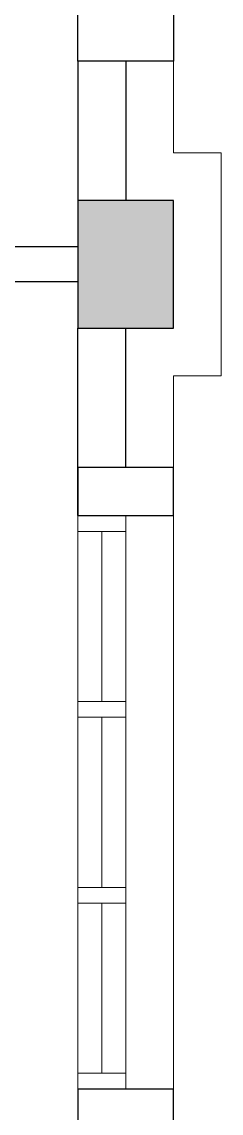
# Model space of a CAD drawing. Header units: inches. Extents: x 14 to 94880, y -4 to 65158.
# Drawn here: x 30889 to 31515, y 35286 to 38709 of the extents above; entities that cross this region are included whole.
import ezdxf

# ---------------------------------------------------------------- set-up
doc = ezdxf.new("R2010")
doc.units = ezdxf.units.IN
doc.header["$MEASUREMENT"] = 0
for name, color, linetype, lineweight in [('COLUMN', 8, 'Continuous', 30), ('LW', 8, 'Continuous', 20), ('wall', 8, 'Continuous', 30), ('WIN', 8, 'Continuous', 18)]:
    doc.layers.add(name, color=color, linetype=linetype, lineweight=lineweight)
doc.layers.add('partition', color=8, linetype='Continuous')

msp = doc.modelspace()

# ---------------------------------------------------------------- linework, layer by layer
at = {"layer": 'COLUMN'}
msp.add_lwpolyline([(31365.2, 38148.4), (31065.2, 38148.4), (31065.2, 37748.4), (31365.2, 37748.4)], close=True, dxfattribs=at)
msp.add_solid([(31365.2, 38148.4), (31065.2, 38148.4), (31365.2, 37748.4), (31065.2, 37748.4)], dxfattribs=at)
at = {"layer": 'LW'}
msp.add_line((31365.2, 37160.9), (31365.2, 35360.9), dxfattribs=at)
for points in [[(31365.2, 38585.9), (31365.2, 38298.4), (31515.2, 38298.4), (31515.2, 37598.4), (31365.2, 37598.4), (31365.2, 37310.9)], [(31290.2, 38148.4), (31365.2, 38148.4), (31365.2, 37748.4), (31290.2, 37748.4)]]:
    msp.add_lwpolyline(points, dxfattribs=at)
at = {"layer": 'partition'}
for p, q in [((31065.2, 38003.4), (27065.2, 38003.4)), ((31065.2, 37893.4), (27065.2, 37893.4))]:
    msp.add_line(p, q, dxfattribs=at)
at = {"layer": 'wall'}
for p, q in [((31065.2, 38585.9), (31065.2, 38148.4)), ((31215.2, 38585.9), (31215.2, 38148.4)), ((31065.2, 37160.9), (31065.2, 37748.4)), ((31215.2, 37310.9), (31215.2, 37748.4)), ((31065.2, 35360.9), (31065.2, 34773.4))]:
    msp.add_line(p, q, dxfattribs=at)
for points in [[(31065.2, 38585.9), (31065.2, 38735.9), (31365.2, 38735.9), (31365.2, 38585.9)], [(31065.2, 37310.9), (31065.2, 37160.9), (31365.2, 37160.9), (31365.2, 37310.9)], [(31065.2, 35360.9), (31065.2, 35210.9), (31365.2, 35210.9), (31365.2, 35360.9)]]:
    msp.add_lwpolyline(points, close=True, dxfattribs=at)
at = {"layer": 'WIN'}
for p, q in [((31065.2, 35360.9), (31065.2, 37160.9)), ((31140.2, 37110.9), (31140.2, 36577.6)), ((31215.2, 35385.9), (31215.2, 37135.9)), ((31140.2, 36527.6), (31140.2, 35994.3)), ((31140.2, 35944.3), (31140.2, 35410.9))]:
    msp.add_line(p, q, dxfattribs=at)
for points in [[(31215.2, 37160.9), (31215.2, 37110.9), (31065.2, 37110.9), (31065.2, 37160.9)], [(31215.2, 36577.6), (31215.2, 36527.6), (31065.2, 36527.6), (31065.2, 36577.6)], [(31215.2, 35994.3), (31215.2, 35944.3), (31065.2, 35944.3), (31065.2, 35994.3)], [(31215.2, 35410.9), (31215.2, 35360.9), (31065.2, 35360.9), (31065.2, 35410.9)]]:
    msp.add_lwpolyline(points, close=True, dxfattribs=at)

doc.saveas('drawing.dxf')
